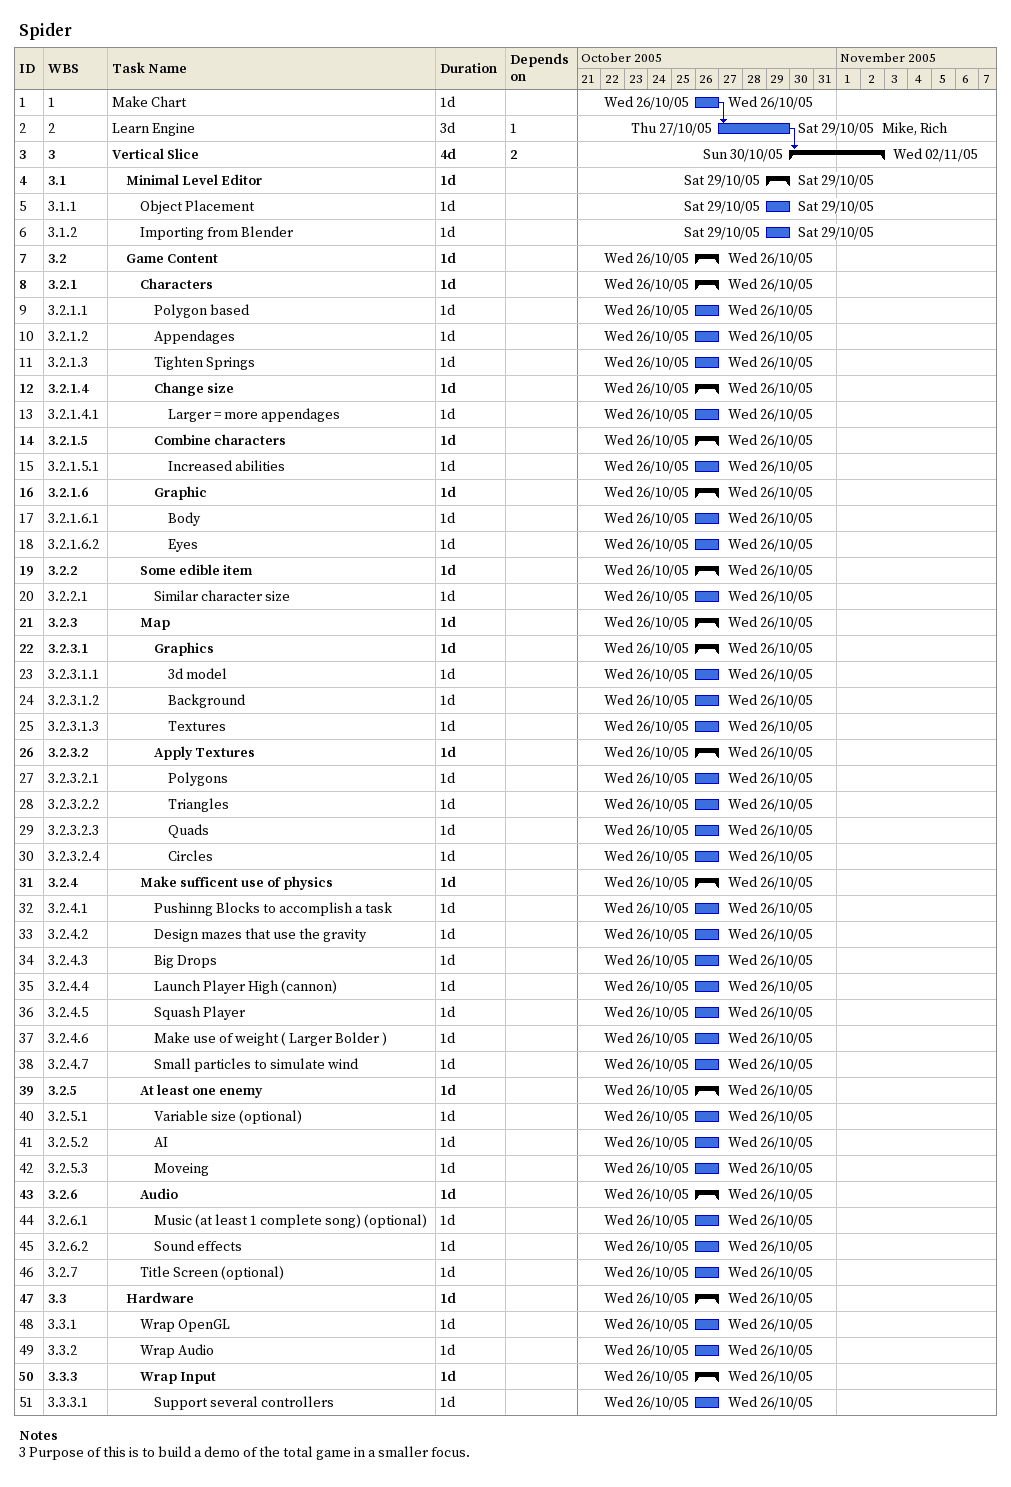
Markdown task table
Spider

| ID | WBS | Task | Duration | Start | Finish | Predecessors | Resources |
|---|---|---|---|---|---|---|---|
| 1 | 1 | Make Chart | 1d | 2005-10-26 | 2005-10-26 |  |  |
| 2 | 2 | Learn Engine | 3d | 2005-10-27 | 2005-10-29 | 1 | Mike, Rich |
| 3 | 3 | **Vertical Slice** | 4d | 2005-10-30 | 2005-11-02 | 2 |  |
| 4 | 3.1 | **Minimal Level Editor** | 1d | 2005-10-29 | 2005-10-29 |  |  |
| 5 | 3.1.1 | Object Placement | 1d | 2005-10-29 | 2005-10-29 |  |  |
| 6 | 3.1.2 | Importing from Blender | 1d | 2005-10-29 | 2005-10-29 |  |  |
| 7 | 3.2 | **Game Content** | 1d | 2005-10-26 | 2005-10-26 |  |  |
| 8 | 3.2.1 | **Characters** | 1d | 2005-10-26 | 2005-10-26 |  |  |
| 9 | 3.2.1.1 | Polygon based | 1d | 2005-10-26 | 2005-10-26 |  |  |
| 10 | 3.2.1.2 | Appendages | 1d | 2005-10-26 | 2005-10-26 |  |  |
| 11 | 3.2.1.3 | Tighten Springs | 1d | 2005-10-26 | 2005-10-26 |  |  |
| 12 | 3.2.1.4 | **Change size** | 1d | 2005-10-26 | 2005-10-26 |  |  |
| 13 | 3.2.1.4.1 | Larger = more appendages | 1d | 2005-10-26 | 2005-10-26 |  |  |
| 14 | 3.2.1.5 | **Combine characters** | 1d | 2005-10-26 | 2005-10-26 |  |  |
| 15 | 3.2.1.5.1 | Increased abilities | 1d | 2005-10-26 | 2005-10-26 |  |  |
| 16 | 3.2.1.6 | **Graphic** | 1d | 2005-10-26 | 2005-10-26 |  |  |
| 17 | 3.2.1.6.1 | Body | 1d | 2005-10-26 | 2005-10-26 |  |  |
| 18 | 3.2.1.6.2 | Eyes | 1d | 2005-10-26 | 2005-10-26 |  |  |
| 19 | 3.2.2 | **Some edible item** | 1d | 2005-10-26 | 2005-10-26 |  |  |
| 20 | 3.2.2.1 | Similar character size | 1d | 2005-10-26 | 2005-10-26 |  |  |
| 21 | 3.2.3 | **Map** | 1d | 2005-10-26 | 2005-10-26 |  |  |
| 22 | 3.2.3.1 | **Graphics** | 1d | 2005-10-26 | 2005-10-26 |  |  |
| 23 | 3.2.3.1.1 | 3d model | 1d | 2005-10-26 | 2005-10-26 |  |  |
| 24 | 3.2.3.1.2 | Background | 1d | 2005-10-26 | 2005-10-26 |  |  |
| 25 | 3.2.3.1.3 | Textures | 1d | 2005-10-26 | 2005-10-26 |  |  |
| 26 | 3.2.3.2 | **Apply Textures** | 1d | 2005-10-26 | 2005-10-26 |  |  |
| 27 | 3.2.3.2.1 | Polygons | 1d | 2005-10-26 | 2005-10-26 |  |  |
| 28 | 3.2.3.2.2 | Triangles | 1d | 2005-10-26 | 2005-10-26 |  |  |
| 29 | 3.2.3.2.3 | Quads | 1d | 2005-10-26 | 2005-10-26 |  |  |
| 30 | 3.2.3.2.4 | Circles | 1d | 2005-10-26 | 2005-10-26 |  |  |
| 31 | 3.2.4 | **Make sufficent use of physics** | 1d | 2005-10-26 | 2005-10-26 |  |  |
| 32 | 3.2.4.1 | Pushinng Blocks to accomplish a task | 1d | 2005-10-26 | 2005-10-26 |  |  |
| 33 | 3.2.4.2 | Design mazes that use the gravity | 1d | 2005-10-26 | 2005-10-26 |  |  |
| 34 | 3.2.4.3 | Big Drops | 1d | 2005-10-26 | 2005-10-26 |  |  |
| 35 | 3.2.4.4 | Launch Player High (cannon) | 1d | 2005-10-26 | 2005-10-26 |  |  |
| 36 | 3.2.4.5 | Squash Player | 1d | 2005-10-26 | 2005-10-26 |  |  |
| 37 | 3.2.4.6 | Make use of weight ( Larger Bolder ) | 1d | 2005-10-26 | 2005-10-26 |  |  |
| 38 | 3.2.4.7 | Small particles to simulate wind | 1d | 2005-10-26 | 2005-10-26 |  |  |
| 39 | 3.2.5 | **At least one enemy** | 1d | 2005-10-26 | 2005-10-26 |  |  |
| 40 | 3.2.5.1 | Variable size (optional) | 1d | 2005-10-26 | 2005-10-26 |  |  |
| 41 | 3.2.5.2 | AI | 1d | 2005-10-26 | 2005-10-26 |  |  |
| 42 | 3.2.5.3 | Moveing | 1d | 2005-10-26 | 2005-10-26 |  |  |
| 43 | 3.2.6 | **Audio** | 1d | 2005-10-26 | 2005-10-26 |  |  |
| 44 | 3.2.6.1 | Music (at least 1 complete song) (optional) | 1d | 2005-10-26 | 2005-10-26 |  |  |
| 45 | 3.2.6.2 | Sound effects | 1d | 2005-10-26 | 2005-10-26 |  |  |
| 46 | 3.2.7 | Title Screen (optional) | 1d | 2005-10-26 | 2005-10-26 |  |  |
| 47 | 3.3 | **Hardware** | 1d | 2005-10-26 | 2005-10-26 |  |  |
| 48 | 3.3.1 | Wrap OpenGL | 1d | 2005-10-26 | 2005-10-26 |  |  |
| 49 | 3.3.2 | Wrap Audio | 1d | 2005-10-26 | 2005-10-26 |  |  |
| 50 | 3.3.3 | **Wrap Input** | 1d | 2005-10-26 | 2005-10-26 |  |  |
| 51 | 3.3.3.1 | Support several controllers | 1d | 2005-10-26 | 2005-10-26 |  |  |

Notes
- 3: Purpose of this is to build a demo of the total game in a smaller focus.
